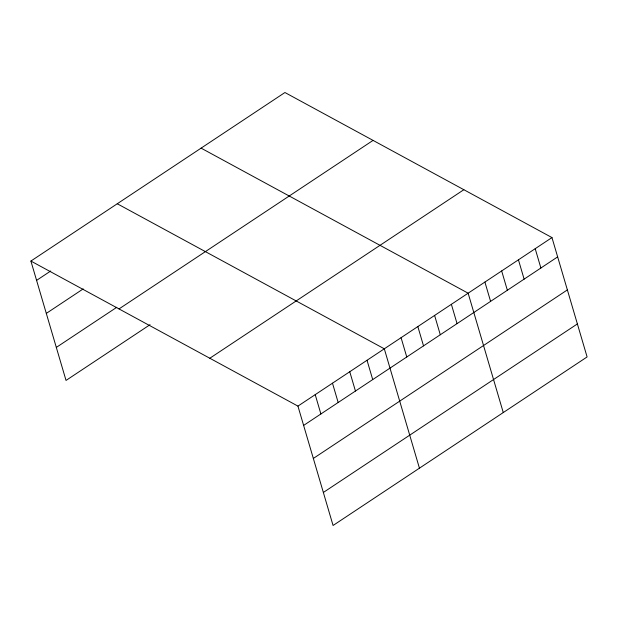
<?xml version="1.0" encoding="UTF-8"?>
<svg xmlns="http://www.w3.org/2000/svg" width="618" height="618" viewBox="0 0 618 618"><rect width="100%" height="100%" fill="white"/><g stroke="black" fill="none" stroke-linecap="round" stroke-linejoin="round"><path stroke-width="0.93" d="M30.9 261.059L284.929 92.522L551.967 237.575L587.1 356.941L333.071 525.478L297.938 406.111L30.9 261.059L66.033 380.425L150.043 324.689M36.586 280.379L50.715 271.001M46.304 313.396L83.206 288.907M56.315 347.409L116.771 307.3M119.019 308.923L373.056 140.394M209.811 358.247L463.848 189.711M297.938 406.111L551.967 237.575M303.623 425.423L557.652 256.887M313.341 458.44L567.37 289.904M323.353 492.461L577.382 323.925M201.105 148.142L468.135 293.195L503.268 412.554M117.273 203.762L384.311 348.807L419.437 468.174M535.203 248.699L540.889 268.011M518.44 259.823L524.118 279.135M501.669 270.947L507.355 290.259M484.906 282.071L490.592 301.383M451.372 304.311L457.057 323.631M434.608 315.435L440.294 334.755M417.838 326.559L423.523 345.879M401.074 337.683L406.76 356.995M367.03 360.271L372.716 379.583M349.757 371.727L355.443 391.039M332.484 383.191L338.17 402.503M315.211 394.647L320.896 413.967"/></g></svg>
